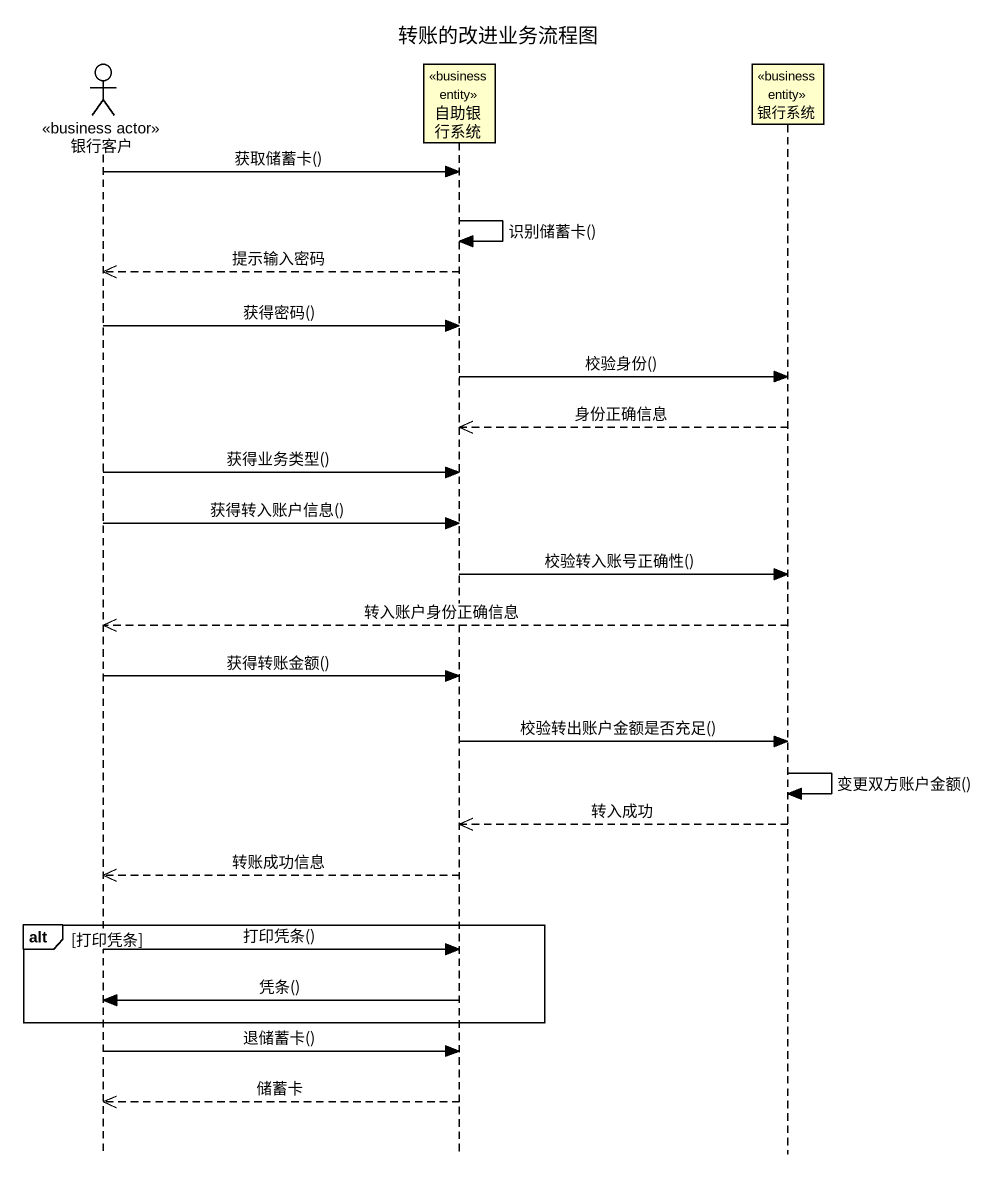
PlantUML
@startuml
title 转账的改进业务流程图
hide footbox
actor 银行客户 <<business actor>>
participant 自助银行系统 <<business entity>>
participant 银行系统 <<business entity>>

银行客户 -> 自助银行系统 : 获取储蓄卡()
自助银行系统 -> 自助银行系统 : 识别储蓄卡()
自助银行系统 -->> 银行客户 : 提示输入密码
银行客户 -> 自助银行系统 : 获得密码()
自助银行系统 -> 银行系统 : 校验身份()
银行系统 -->> 自助银行系统 : 身份正确信息
银行客户 -> 自助银行系统 : 获得业务类型()
银行客户 -> 自助银行系统 : 获得转入账户信息()
自助银行系统 -> 银行系统 : 校验转入账号正确性()
银行系统 -->> 银行客户 : 转入账户身份正确信息
银行客户 -> 自助银行系统 : 获得转账金额()
自助银行系统 -> 银行系统 : 校验转出账户金额是否充足()
银行系统 -> 银行系统 : 变更双方账户金额()
银行系统 -->> 自助银行系统 : 转入成功
自助银行系统 -->> 银行客户 : 转账成功信息
alt 打印凭条
  银行客户 -> 自助银行系统 : 打印凭条()
  自助银行系统 -> 银行客户 : 凭条()
end
银行客户 -> 自助银行系统 : 退储蓄卡()
自助银行系统 -->> 银行客户 : 储蓄卡
@enduml
